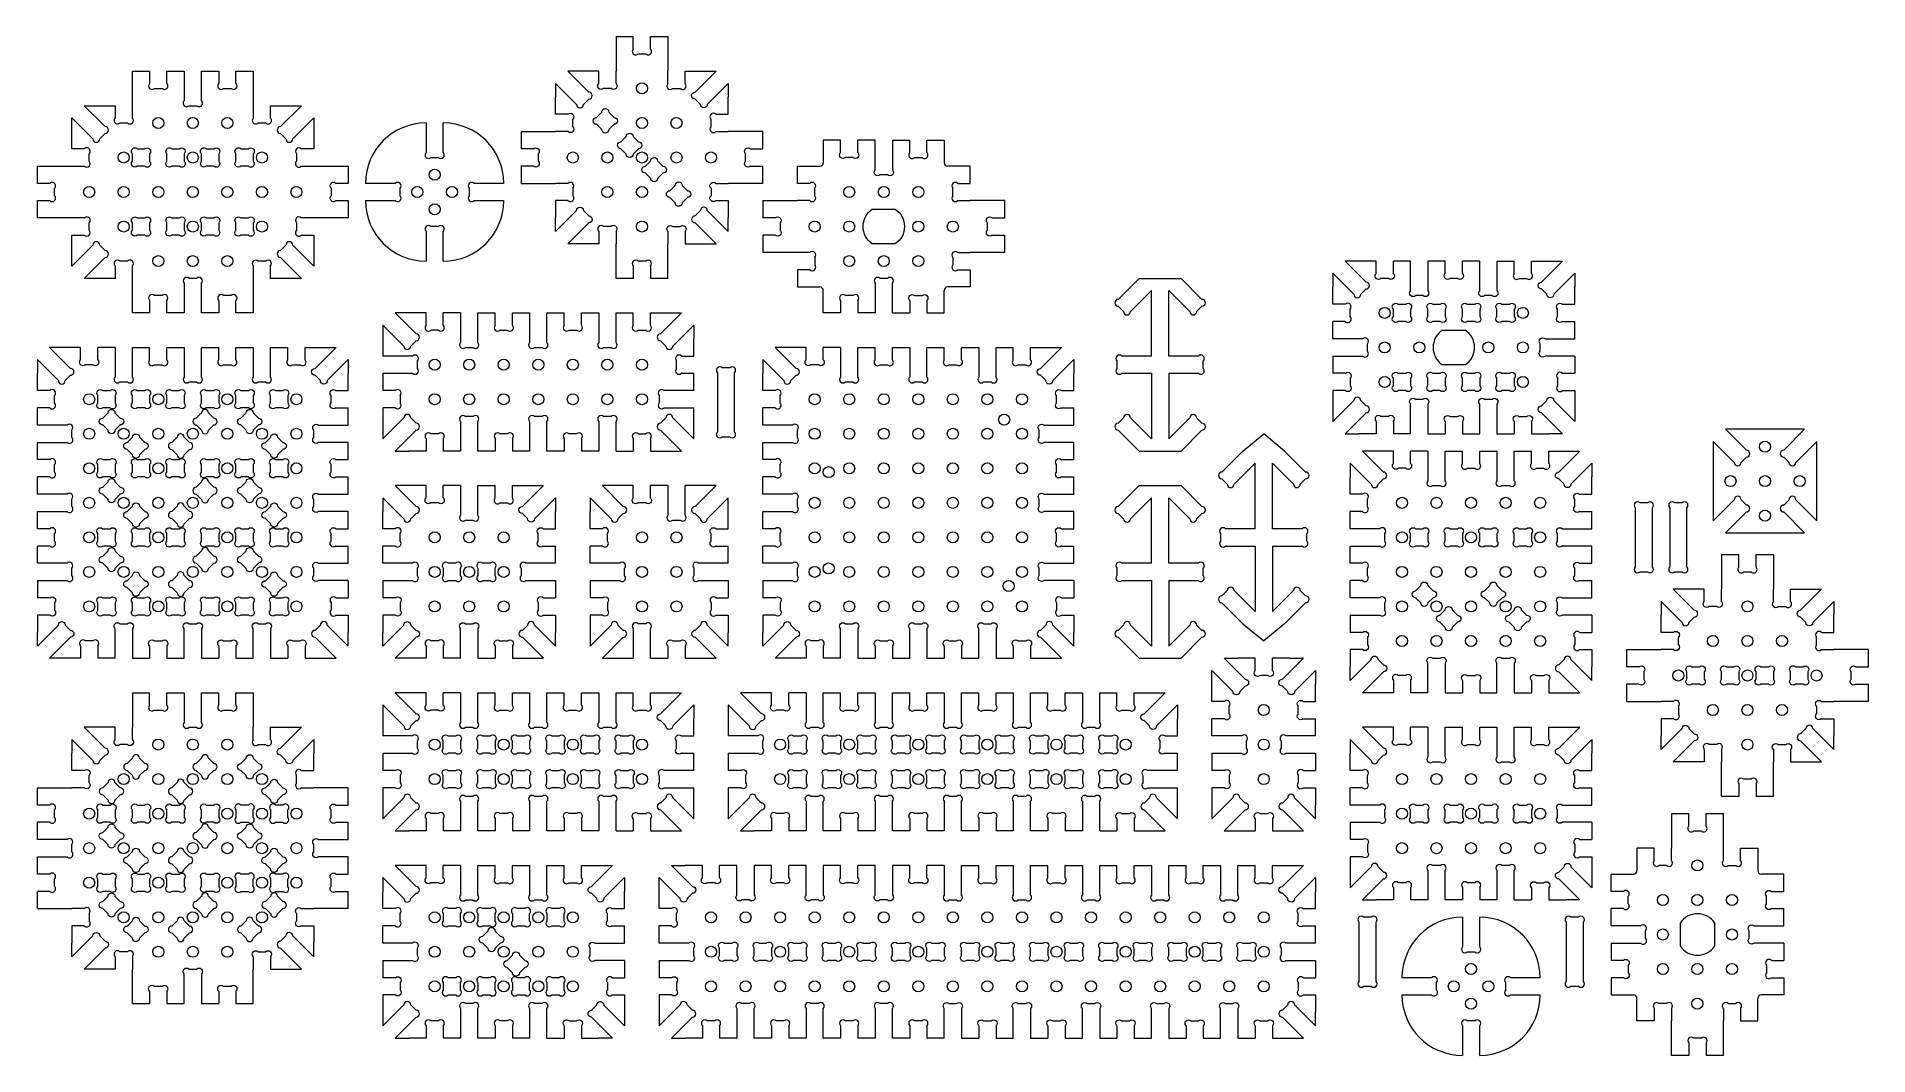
# Model space of a CAD drawing. Header units: millimetres. Extents: x 5 to 535, y -110 to 185.
import ezdxf

# ---------------------------------------------------------------- set-up
doc = ezdxf.new("R2010")
doc.units = ezdxf.units.MM
doc.layers.add('frezer', color=1, linetype='Continuous', lineweight=0, true_color=0xff0000)

# ---------------------------------------------------------------- blocks, each defined once
blk = doc.blocks.new('Connector_canyonl')
at = {"layer": 'frezer'}
for p, q in [((-6, 1.09), (-6, -1.09)), ((4, 2.5), (-4.59, 2.5)), ((-4.59, -2.5), (4, -2.5))]:
    blk.add_line(p, q, dxfattribs=at)
for centre, start, end in [((-5.29, 1.79), 45, 225), ((-5.29, -1.79), 135, 315)]:
    blk.add_arc(centre, 1, start, end, dxfattribs=at)
blk = doc.blocks.new('frez5mm')
at = {"layer": 'frezer'}
for p, q in [((-2.5, 0), (-7.5, 0)), ((-2.5, 3.59), (-2.5, 0)), ((1.09, 5), (-1.09, 5)), ((2.5, 3.6), (2.5, 0)), ((2.5, 3.59), (2.5, 3.6)), ((7.5, 0), (2.5, 0))]:
    blk.add_line(p, q, dxfattribs=at)
for centre, start, end in [((-1.79, 4.29), 45, 225), ((1.79, 4.29), 315, 135)]:
    blk.add_arc(centre, 1, start, end, dxfattribs=at)
blk = doc.blocks.new('90angle')
at = {"layer": 'frezer', "flags": 128}
for points in [[(-2.5, -1.09, -1), (-3.91, -2.5), (-6.09, -2.5, -1), (-7.5, -1.09), (-7.5, 1.09, -1), (-6.09, 2.5), (-3.91, 2.5, -1), (-2.5, 1.09), (-2.5, -1.09)], [(7.5, -1.09, -1), (6.09, -2.5), (3.91, -2.5, -1), (2.5, -1.09), (2.5, 1.09, -1), (3.91, 2.5), (6.09, 2.5, -1), (7.5, 1.09), (7.5, -1.09)]]:
    blk.add_lwpolyline(points, format="xyb", dxfattribs=at)
blk = doc.blocks.new('frez_angle')
at = {"layer": 'frezer'}
for p, q in [((-4.6, 2.9), (-4.6, -1.06)), ((-1.06, -4.6), (2.9, -4.6))]:
    blk.add_line(p, q, dxfattribs=at)
at = {"layer": 'frezer', "yscale": -1, "rotation": 90.00000000000001}
blk.add_blockref('frez5mm', (-4.6, 10.4), dxfattribs=at)
at = {"layer": 'frezer', "rotation": 225}
blk.add_blockref('Connector_canyonl', (0, 0), dxfattribs=at)
at = {"layer": 'frezer'}
blk.add_blockref('frez5mm', (10.4, -4.6), dxfattribs=at)
blk = doc.blocks.new('thinAngle45')
at = {"layer": 'frezer'}
for p, q in [((4.6, 2.9), (4.6, 7.9)), ((4.6, -1.06), (4.6, 2.9)), ((-2.9, -4.6), (1.06, -4.6))]:
    blk.add_line(p, q, dxfattribs=at)
for p, rotation in [((0.6, 10.4), 360), ((0, 0), 315.0000000000001)]:
    blk.add_blockref('Connector_canyonl', p, dxfattribs=dict(at, rotation=rotation))
at = {"layer": 'frezer', "yscale": -1, "rotation": 180}
blk.add_blockref('frez5mm', (-10.4, -4.6), dxfattribs=at)
blk = doc.blocks.new('90_right_smth')
at = {"layer": 'frezer'}
for p, q in [((-7.9, 4.6), (-2.9, 4.6)), ((-7.9, 1.01), (-7.9, 4.6)), ((-2.9, 4.6), (1.06, 4.6)), ((4.6, 1.06), (4.6, -2.9)), ((-11.49, -0.4), (-9.32, -0.4)), ((4.6, -7.9), (4.6, -2.9)), ((-0.4, -11.49), (-0.4, -9.32)), ((1.01, -7.9), (4.6, -7.9)), ((1, -12.9), (4.6, -12.9)), ((1.01, -12.9), (1, -12.9))]:
    blk.add_line(p, q, dxfattribs=at)
for centre, start, end in [((-12.2, 0.3), 135, 315), ((-8.61, 0.3), 225, 45), ((0.3, -8.61), 45, 225), ((0.3, -12.2), 135, 315)]:
    blk.add_arc(centre, 1, start, end, dxfattribs=at)
at = {"layer": 'frezer', "yscale": -1, "rotation": 45}
blk.add_blockref('Connector_canyonl', (0, 0), dxfattribs=at)
blk = doc.blocks.new('inAngle45')
at = {"layer": 'frezer'}
for p, q in [((-12.9, 14.6), (-12.9, 4.6)), ((-12.9, 1), (-12.9, 4.6)), ((14.6, -12.9), (4.6, -12.9))]:
    blk.add_line(p, q, dxfattribs=at)
blk.add_blockref('90_right_smth', (0, 0), dxfattribs=at)
blk = doc.blocks.new('12mmMotor')
at = {"layer": 'frezer'}
for p, q in [((-5, 3.32), (-5, -3.32)), ((5, -3.32), (5, 3.32))]:
    blk.add_line(p, q, dxfattribs=at)
for start, end in [(33.5573, 146.4427), (213.5573, 326.4427)]:
    blk.add_arc((0, 0), 6, start, end, dxfattribs=at)

msp = doc.modelspace()

# ---------------------------------------------------------------- linework, layer by layer
at = {"layer": 'frezer'}
for p, q in [((232.5, 155), (232.5, 148.5)), ((267.5, 155), (267.5, 148.5)), ((225, 142.5), (225, 147.5)), ((225, 147.5), (231.5, 147.5)), ((275, 147.5), (268.5, 147.5)), ((275, 142.5), (275, 147.5)), ((228.59, 142.5), (225, 142.5)), ((230, 138.91), (230, 141.09)), ((270, 138.91), (270, 141.09)), ((271.41, 142.5), (275, 142.5)), ((215, 137.5), (225, 137.5)), ((228.6, 137.5), (225, 137.5)), ((271.4, 137.5), (275, 137.5)), ((285, 137.5), (275, 137.5)), ((285, 137.5), (285, 137.5)), ((225, 122.5), (215, 122.5)), ((228.6, 122.5), (225, 122.5)), ((228.59, 122.5), (228.6, 122.5)), ((271.41, 122.5), (271.4, 122.5)), ((271.4, 122.5), (275, 122.5)), ((285, 122.5), (275, 122.5)), ((225, 117.5), (225, 112.5)), ((228.59, 117.5), (225, 117.5)), ((230, 121.09), (230, 118.91)), ((270, 121.09), (270, 118.91)), ((271.41, 117.5), (275, 117.5)), ((275, 117.5), (275, 112.5)), ((225, 112.5), (231.5, 112.5)), ((232.5, 105), (232.5, 111.5)), ((267.5, 105), (267.5, 111.5)), ((275, 112.5), (268.5, 112.5)), ((323.96, 115), (336.04, 115)), ((327.5, 92.5), (327.5, 111.46)), ((332.5, 92.5), (332.5, 111.46)), ((105, 101.46), (105, 97.5)), ((105, 101.46), (111.07, 95.39)), ((112.5, 105), (108.54, 105)), ((114.61, 98.93), (108.54, 105)), ((117.5, 105), (112.5, 105)), ((117.5, 101.41), (117.5, 105)), ((127.5, 105), (122.5, 105)), ((122.5, 101.4), (122.5, 105)), ((122.5, 101.41), (122.5, 101.4)), ((127.5, 105), (127.5, 96.41)), ((132.5, 96.41), (132.5, 105)), ((132.5, 105), (137.5, 105)), ((137.5, 101.4), (137.5, 105)), ((137.5, 101.41), (137.5, 101.4)), ((142.5, 105), (147.5, 105)), ((142.5, 101.41), (142.5, 105)), ((147.5, 105), (147.5, 96.41)), ((152.5, 96.41), (152.5, 105)), ((152.5, 105), (157.5, 105)), ((157.5, 101.4), (157.5, 105)), ((157.5, 101.41), (157.5, 101.4)), ((162.5, 105), (167.5, 105)), ((162.5, 101.41), (162.5, 105)), ((167.5, 105), (167.5, 96.41)), ((172.5, 96.41), (172.5, 105)), ((172.5, 105), (177.5, 105)), ((177.5, 101.4), (177.5, 105)), ((177.5, 101.41), (177.5, 101.4)), ((182.5, 105), (187.5, 105)), ((182.5, 101.41), (182.5, 105)), ((185.39, 98.93), (191.46, 105)), ((187.5, 105), (191.46, 105)), ((195, 101.46), (188.93, 95.39)), ((195, 101.46), (195, 97.5)), ((105, 97.5), (105, 92.5)), ((113.07, 95.39), (114.61, 96.93)), ((121.09, 100), (118.91, 100)), ((138.91, 100), (141.09, 100)), ((158.91, 100), (161.09, 100)), ((178.91, 100), (181.09, 100)), ((186.93, 95.39), (185.39, 96.93)), ((195, 92.5), (195, 97.5)), ((411.68, 100), (418.32, 100)), ((113.59, 92.5), (105, 92.5)), ((115, 88.91), (115, 91.09)), ((128.91, 95), (131.09, 95)), ((148.91, 95), (151.09, 95)), ((168.91, 95), (171.09, 95)), ((190, 88.91), (190, 91.09)), ((191.41, 92.5), (195, 92.5)), ((105, 87.5), (105, 82.5)), ((105, 87.5), (113.59, 87.5)), ((191.4, 87.5), (195, 87.5)), ((191.41, 87.5), (191.4, 87.5)), ((195, 82.5), (195, 87.5)), ((327.5, 87.5), (327.5, 68.54)), ((332.5, 87.5), (332.5, 68.54)), ((418.32, 90), (411.68, 90)), ((108.6, 82.5), (105, 82.5)), ((108.59, 82.5), (108.6, 82.5)), ((110, 81.09), (110, 78.91)), ((185, 81.09), (185, 78.91)), ((195, 82.5), (186.41, 82.5)), ((105, 77.5), (105, 72.5)), ((108.59, 77.5), (105, 77.5)), ((111.07, 74.61), (105, 68.54)), ((114.61, 73.07), (113.07, 74.61)), ((131.09, 75), (128.91, 75)), ((151.09, 75), (148.91, 75)), ((171.09, 75), (168.91, 75)), ((186.93, 74.61), (185.39, 73.07)), ((186.41, 77.5), (195, 77.5)), ((195, 68.54), (188.93, 74.61)), ((195, 72.5), (195, 77.5)), ((105, 72.5), (105, 68.54)), ((108.54, 65), (114.61, 71.07)), ((121.09, 70), (118.91, 70)), ((127.5, 73.59), (127.5, 65)), ((132.5, 65), (132.5, 73.59)), ((141.09, 70), (138.91, 70)), ((147.5, 73.59), (147.5, 65)), ((152.5, 65), (152.5, 73.59)), ((161.09, 70), (158.91, 70)), ((167.5, 73.59), (167.5, 65)), ((172.5, 65), (172.5, 73.59)), ((178.91, 70), (181.09, 70)), ((185.39, 71.07), (191.46, 65)), ((195, 68.54), (195, 72.5)), ((353.96, 65), (360, 70)), ((366.04, 65), (360, 70)), ((516.56, 71.29), (493.64, 71.29)), ((5, 67.5), (5, 67.5)), ((108.54, 65), (112.5, 65)), ((117.5, 65), (112.5, 65)), ((117.5, 68.59), (117.5, 65)), ((122.5, 68.6), (122.5, 65)), ((122.5, 68.59), (122.5, 68.6)), ((127.5, 65), (122.5, 65)), ((137.5, 65), (132.5, 65)), ((137.5, 68.59), (137.5, 65)), ((142.5, 68.6), (142.5, 65)), ((142.5, 68.59), (142.5, 68.6)), ((147.5, 65), (142.5, 65)), ((157.5, 65), (152.5, 65)), ((157.5, 68.59), (157.5, 65)), ((162.5, 68.6), (162.5, 65)), ((162.5, 68.59), (162.5, 68.6)), ((167.5, 65), (162.5, 65)), ((172.5, 65), (177.5, 65)), ((177.5, 68.6), (177.5, 65)), ((177.5, 68.59), (177.5, 68.6)), ((182.5, 68.59), (182.5, 65)), ((182.5, 65), (187.5, 65)), ((187.5, 65), (191.46, 65)), ((215, 67.5), (215, 67.5)), ((323.96, 65), (336.04, 65)), ((490.1, 67.75), (490.1, 44.82)), ((520.1, 44.82), (520.1, 67.75)), ((357.5, 42.5), (357.5, 61.46)), ((362.5, 42.5), (362.5, 61.46)), ((323.96, 55), (336.04, 55)), ((327.5, 32.5), (327.5, 51.46)), ((332.5, 32.5), (332.5, 51.46)), ((357.5, 37.5), (357.5, 18.54)), ((362.5, 37.5), (362.5, 18.54)), ((385, 37.5), (385, 37.5)), ((493.64, 41.29), (516.56, 41.29)), ((327.5, 27.5), (327.5, 8.54)), ((332.5, 27.5), (332.5, 8.54)), ((353.96, 15), (360, 10)), ((366.04, 15), (360, 10)), ((465, 7.5), (465, 7.5)), ((323.96, 5), (336.04, 5)), ((367.5, 5), (371.46, 5)), ((375, 1.46), (375, -2.5)), ((535, -7.5), (535, -7.5)), ((67.5, -18.59), (67.5, -18.6)), ((345, -37.5), (345, -41.46)), ((478.02, -40), (478.02, -50)), ((493.02, -50), (493.02, -40)), ((348.54, -45), (352.5, -45)), ((385, -42.5), (385, -42.5)), ((473.02, -50), (468.02, -50)), ((468.02, -50), (468.02, -56.5)), ((473.02, -53.59), (473.02, -50)), ((478.02, -53.6), (478.02, -50)), ((493.02, -53.6), (493.02, -50)), ((498.02, -50), (503.02, -50)), ((498.02, -53.59), (498.02, -50)), ((503.02, -50), (503.02, -56.5)), ((460.52, -57.5), (467.02, -57.5)), ((476.6, -55), (474.43, -55)), ((493.02, -53.59), (493.02, -53.6)), ((494.43, -55), (496.6, -55)), ((510.52, -57.5), (504.02, -57.5)), ((412.5, -85), (412.5, -85)), ((460.52, -92.5), (467.02, -92.5)), ((468.02, -100), (468.02, -93.5)), ((476.6, -95), (474.43, -95)), ((494.43, -95), (496.6, -95)), ((503.02, -100), (503.02, -93.5)), ((510.52, -92.5), (504.02, -92.5)), ((473.02, -100), (468.02, -100)), ((473.02, -96.41), (473.02, -100)), ((478.02, -96.4), (478.02, -100)), ((478.02, -110), (478.02, -100)), ((493.02, -96.41), (493.02, -96.4)), ((493.02, -96.4), (493.02, -100)), ((493.02, -110), (493.02, -100)), ((498.02, -96.41), (498.02, -100)), ((498.02, -100), (503.02, -100)), ((478.02, -110), (478.02, -110))]:
    msp.add_line(p, q, dxfattribs=at)
at = {"layer": 'frezer', "flags": 128}
msp.add_lwpolyline([(52.5, 175), (57.5, 175), (57.5, 171.4), (57.5, 171.41, 1), (58.91, 170), (61.09, 170, 1), (62.5, 171.41), (62.5, 175), (67.5, 175), (67.5, 165), (67.5, 161.41, 1), (68.91, 160), (71.09, 160, 1), (72.5, 161.41), (72.5, 165), (77.5, 165), (81.46, 165), (75.39, 158.93, 1), (75.39, 156.93), (76.93, 155.39, 1), (78.93, 155.39), (85, 161.46), (85, 157.5), (85, 152.5), (81.41, 152.5, 1), (80, 151.09), (80, 148.91, 1), (81.41, 147.5), (81.4, 147.5), (85, 147.5), (95, 147.5), (95, 142.5), (91.41, 142.5, 1), (90, 141.09), (90, 138.91, 1), (91.41, 137.5), (91.4, 137.5), (95, 137.5), (95, 132.5), (85, 132.5), (81.4, 132.5), (81.41, 132.5, 1), (80, 131.09), (80, 128.91, 1), (81.41, 127.5), (85, 127.5), (85, 122.5), (85, 118.54), (78.93, 124.61, 1), (76.93, 124.61), (75.39, 123.07, 1), (75.39, 121.07), (81.46, 115), (77.5, 115), (72.5, 115), (72.5, 118.59, 1), (71.09, 120), (68.91, 120, 1), (67.5, 118.59), (67.5, 115), (67.5, 105), (62.5, 105), (62.5, 108.6), (62.5, 108.59, 1), (61.09, 110), (58.91, 110, 1), (57.5, 108.59), (57.5, 105), (52.5, 105), (52.5, 113.59, 1), (51.09, 115), (48.91, 115, 1), (47.5, 113.59), (47.5, 105), (42.5, 105), (42.5, 108.6), (42.5, 108.59, 1), (41.09, 110), (38.91, 110, 1), (37.5, 108.59), (37.5, 105), (32.5, 105), (32.5, 115), (32.5, 118.59, 1), (31.09, 120), (28.91, 120, 1), (27.5, 118.59), (27.5, 115), (22.5, 115), (18.54, 115), (24.61, 121.07, 1), (24.61, 123.07), (23.07, 124.61, 1), (21.07, 124.61), (15, 118.54), (15, 122.5), (15, 127.5), (18.59, 127.5, 1), (20, 128.91), (20, 131.09, 1), (18.59, 132.5), (18.6, 132.5), (15, 132.5), (5, 132.5), (5, 137.5), (8.59, 137.5, 1), (10, 138.91), (10, 141.09, 1), (8.59, 142.5), (8.6, 142.5), (5, 142.5), (5, 147.5), (15, 147.5), (18.6, 147.5), (18.59, 147.5, 1), (20, 148.91), (20, 151.09, 1), (18.59, 152.5), (15, 152.5), (15, 157.5), (15, 161.46), (21.07, 155.39, 1), (23.07, 155.39), (24.61, 156.93, 1), (24.61, 158.93), (18.54, 165), (22.5, 165), (27.5, 165), (27.5, 161.41, 1), (28.91, 160), (31.09, 160, 1), (32.5, 161.41), (32.5, 165), (32.5, 175), (37.5, 175), (37.5, 171.4), (37.5, 171.41, 1), (38.91, 170), (41.09, 170, 1), (42.5, 171.41), (42.5, 175), (47.5, 175), (47.5, 166.41, 1), (48.91, 165), (51.09, 165, 1), (52.5, 166.41), (52.5, 175)], format="xyb", dxfattribs=at)
at = {"layer": 'frezer'}
for centre in [(180, 170), (40, 160), (50, 160), (60, 160), (180, 160), (190, 160), (30, 150), (50, 150), (70, 150), (160, 150), (170, 150), (180, 150), (190, 150), (200, 150), (120, 145), (20, 140), (30, 140), (40, 140), (50, 140), (60, 140), (70, 140), (80, 140), (115, 140), (125, 140), (170, 140), (180, 140), (240, 140), (250, 140), (260, 140), (120, 135), (30, 130), (50, 130), (70, 130), (180, 130), (230, 130), (240, 130), (260, 130), (270, 130), (40, 120), (50, 120), (60, 120), (240, 120), (250, 120), (260, 120), (395, 105), (435, 105), (395, 95), (405, 95), (425, 95), (435, 95), (120, 90), (130, 90), (140, 90), (150, 90), (160, 90), (170, 90), (180, 90), (395, 85), (435, 85), (20, 80), (40, 80), (60, 80), (80, 80), (120, 80), (130, 80), (140, 80), (150, 80), (160, 80), (170, 80), (180, 80), (230, 80), (240, 80), (250, 80), (260, 80), (270, 80), (280, 80), (290, 80), (284.85, 74.1), (20, 70), (30, 70), (40, 70), (50, 70), (60, 70), (70, 70), (80, 70), (230, 70), (240, 70), (250, 70), (260, 70), (270, 70), (280, 70), (290, 70), (505.1, 66.29), (20, 60), (40, 60), (60, 60), (80, 60), (230, 60), (234.05, 58.9), (240, 60), (250, 60), (260, 60), (270, 60), (280, 60), (290, 60), (495.1, 56.29), (505.1, 56.29), (515.1, 56.29), (20, 50), (30, 50), (40, 50), (50, 50), (60, 50), (70, 50), (80, 50), (230, 50), (240, 50), (250, 50), (260, 50), (270, 50), (280, 50), (290, 50), (400, 50), (410, 50), (420, 50), (430, 50), (440, 50), (505.1, 46.29), (20, 40), (40, 40), (60, 40), (80, 40), (120, 40), (130, 40), (140, 40), (180, 40), (190, 40), (230, 40), (240, 40), (250, 40), (260, 40), (270, 40), (280, 40), (290, 40), (400, 40), (420, 40), (440, 40), (234.05, 31), (20, 30), (30, 30), (40, 30), (50, 30), (60, 30), (70, 30), (80, 30), (120, 30), (130, 30), (140, 30), (180, 30), (190, 30), (230, 30), (240, 30), (250, 30), (260, 30), (270, 30), (280, 30), (286.15, 25.9), (290, 30), (400, 30), (410, 30), (420, 30), (430, 30), (440, 30), (20, 20), (40, 20), (60, 20), (80, 20), (120, 20), (130, 20), (140, 20), (180, 20), (190, 20), (230, 20), (240, 20), (250, 20), (260, 20), (270, 20), (280, 20), (290, 20), (400, 20), (410, 20), (420, 20), (430, 20), (440, 20), (500, 20), (400, 10), (410, 10), (420, 10), (430, 10), (440, 10), (490, 10), (500, 10), (510, 10), (480, 0), (500, 0), (520, 0), (360, -10), (490, -10), (500, -10), (510, -10), (40, -20), (50, -20), (60, -20), (120, -20), (140, -20), (160, -20), (180, -20), (220, -20), (240, -20), (260, -20), (280, -20), (300, -20), (320, -20), (360, -20), (500, -20), (30, -30), (40, -30), (50, -30), (60, -30), (70, -30), (120, -30), (140, -30), (160, -30), (180, -30), (220, -30), (240, -30), (260, -30), (280, -30), (300, -30), (320, -30), (360, -30), (400, -30), (410, -30), (420, -30), (430, -30), (440, -30), (20, -40), (40, -40), (60, -40), (70, -40), (80, -40), (400, -40), (420, -40), (440, -40), (20, -50), (30, -50), (40, -50), (50, -50), (60, -50), (70, -50), (80, -50), (400, -50), (410, -50), (420, -50), (430, -50), (440, -50), (485.52, -55), (20, -60), (40, -60), (60, -60), (70, -60), (80, -60), (475.52, -65), (485.52, -65), (495.52, -65), (30, -70), (40, -70), (50, -70), (60, -70), (70, -70), (120, -70), (130, -70), (140, -70), (150, -70), (160, -70), (200, -70), (210, -70), (220, -70), (230, -70), (240, -70), (250, -70), (260, -70), (270, -70), (280, -70), (290, -70), (300, -70), (310, -70), (320, -70), (330, -70), (340, -70), (350, -70), (360, -70), (475.52, -75), (495.52, -75), (40, -80), (50, -80), (60, -80), (120, -80), (130, -80), (140, -80), (150, -80), (160, -80), (200, -80), (220, -80), (240, -80), (260, -80), (280, -80), (300, -80), (320, -80), (340, -80), (360, -80), (420, -85), (475.52, -85), (485.52, -85), (495.52, -85), (120, -90), (130, -90), (140, -90), (150, -90), (160, -90), (200, -90), (210, -90), (220, -90), (230, -90), (240, -90), (250, -90), (260, -90), (270, -90), (280, -90), (290, -90), (300, -90), (310, -90), (320, -90), (330, -90), (340, -90), (350, -90), (360, -90), (415, -90), (425, -90), (420, -95), (485.52, -95)]:
    msp.add_circle(centre, 1.6, dxfattribs=at)
for centre, radius, start, end in [((117.5, 142.5), 17.5, 90, 180), ((122.5, 142.5), 17.5, 0, 90), ((231.5, 148.5), 1, 270, 0), ((268.5, 148.5), 1, 180, 270), ((229.29, 141.79), 1, 315, 135), ((229.29, 138.21), 1, 225, 45), ((270.71, 141.79), 1, 45, 225), ((270.71, 138.21), 1, 135, 315), ((117.5, 137.5), 17.5, 180, 270), ((122.5, 137.5), 17.5, 270, 0), ((229.29, 121.79), 1, 315, 135), ((270.71, 121.79), 1, 45, 225), ((229.29, 118.21), 1, 225, 45), ((270.71, 118.21), 1, 135, 315), ((231.5, 111.5), 1, 0, 90), ((268.5, 111.5), 1, 90, 180), ((118.21, 100.71), 1, 135, 315), ((121.79, 100.71), 1, 225, 45), ((138.21, 100.71), 1, 135, 315), ((141.79, 100.71), 1, 225, 45), ((158.21, 100.71), 1, 135, 315), ((161.79, 100.71), 1, 225, 45), ((178.21, 100.71), 1, 135, 315), ((181.79, 100.71), 1, 225, 45), ((114.61, 97.93), 1, 270, 90), ((128.21, 95.71), 1, 135, 315), ((131.79, 95.71), 1, 225, 45), ((148.21, 95.71), 1, 135, 315), ((151.79, 95.71), 1, 225, 45), ((168.21, 95.71), 1, 135, 315), ((171.79, 95.71), 1, 225, 45), ((185.39, 97.93), 1, 90, 270), ((415, 95), 6, 123.5573, 236.4427), ((415, 95), 6, 303.5573, 56.4427), ((112.07, 95.39), 1, 180, 0), ((114.29, 91.79), 1, 315, 135), ((187.93, 95.39), 1, 180, 0), ((190.71, 91.79), 1, 45, 225), ((114.29, 88.21), 1, 225, 45), ((190.71, 88.21), 1, 135, 315), ((109.29, 81.79), 1, 315, 135), ((185.71, 81.79), 1, 45, 225), ((109.29, 78.21), 1, 225, 45), ((112.07, 74.61), 1, 0, 180), ((128.21, 74.29), 1, 45, 225), ((131.79, 74.29), 1, 315, 135), ((148.21, 74.29), 1, 45, 225), ((151.79, 74.29), 1, 315, 135), ((168.21, 74.29), 1, 45, 225), ((171.79, 74.29), 1, 315, 135), ((185.71, 78.21), 1, 135, 315), ((187.93, 74.61), 1, 0, 180), ((114.61, 72.07), 1, 270, 90), ((118.21, 69.29), 1, 45, 225), ((121.79, 69.29), 1, 315, 135), ((138.21, 69.29), 1, 45, 225), ((141.79, 69.29), 1, 315, 135), ((158.21, 69.29), 1, 45, 225), ((161.79, 69.29), 1, 315, 135), ((178.21, 69.29), 1, 45, 225), ((181.79, 69.29), 1, 315, 135), ((185.39, 72.07), 1, 90, 270), ((467.02, -56.5), 1, 270, 0), ((473.72, -54.29), 1, 135, 315), ((477.31, -54.29), 1, 225, 45), ((493.72, -54.29), 1, 135, 315), ((497.31, -54.29), 1, 225, 45), ((504.02, -56.5), 1, 180, 270), ((417.5, -87.5), 17.5, 90, 180), ((422.5, -87.5), 17.5, 0, 90), ((417.5, -92.5), 17.5, 180, 270), ((422.5, -92.5), 17.5, 270, 0), ((467.02, -93.5), 1, 0, 90), ((473.72, -95.71), 1, 45, 225), ((477.31, -95.71), 1, 315, 135), ((493.72, -95.71), 1, 45, 225), ((497.31, -95.71), 1, 315, 135), ((504.02, -93.5), 1, 90, 180)]:
    msp.add_arc(centre, radius, start, end, dxfattribs=at)

# ---------------------------------------------------------------- block references
at = {"layer": 'frezer', "yscale": -1}
for name, p, rotation in [('inAngle45', (159.6, 170.4), 180), ('frez5mm', (145, 150), 90.00000000000001), ('frez5mm', (215, 150), 270), ('frez5mm', (240, 155), 360), ('Connector_canyonl', (250, 151), 90), ('frez5mm', (215, 130), 90), ('12mmMotor', (250, 130), 270), ('frez5mm', (285, 130), 270), ('Connector_canyonl', (405, 116), 90), ('Connector_canyonl', (425, 116), 90), ('frez_angle', (445.4, 115.4), 270), ('frez5mm', (260, 105), 179.9999999999999), ('frez_angle', (90.4, 90.4), 270), ('frez_angle', (300.4, 90.4), 270), ('frez_angle', (445.4, 74.6), 180), ('Connector_canyonl', (405, 74), 270), ('Connector_canyonl', (425, 74), 270), ('90angle', (50, 70), 45.00000000000001), ('frez5mm', (415, 70), 180), ('Connector_canyonl', (91, 70), 360), ('Connector_canyonl', (301, 70), 360), ('frez5mm', (95, 60), 270), ('frez5mm', (305, 60), 270), ('frez_angle', (450.4, 60.4), 270), ('90angle', (50, 50), 45.00000000000001), ('frez_angle', (150.4, 50.4), 270), ('Connector_canyonl', (91, 50), 360), ('Connector_canyonl', (301, 50), 360), ('frez5mm', (95, 40), 270), ('frez5mm', (305, 40), 270), ('Connector_canyonl', (451, 40), 360), ('90angle', (50, 30), 45.00000000000001), ('frez5mm', (455, 30), 270), ('Connector_canyonl', (91, 30), 360), ('90angle', (130, 30), 180), ('Connector_canyonl', (301, 30), 360), ('inAngle45', (479.6, 20.4), 180), ('frez_angle', (9.6, 9.6), 90.00000000000001), ('frez_angle', (109.6, 9.6), 90.00000000000001), ('frez_angle', (219.6, 9.6), 90.00000000000001), ('Connector_canyonl', (451, 20), 360), ('frez_angle', (389.6, -0.4), 90.00000000000001), ('Connector_canyonl', (30, 9), 270), ('Connector_canyonl', (50, 9), 270), ('Connector_canyonl', (70, 9), 270), ('Connector_canyonl', (130, 9), 270), ('Connector_canyonl', (240, 9), 270), ('Connector_canyonl', (260, 9), 270), ('Connector_canyonl', (280, 9), 270), ('frez5mm', (40, 5), 180), ('frez5mm', (60, 5), 180), ('frez5mm', (250, 5), 180), ('frez5mm', (270, 5), 180), ('Connector_canyonl', (410, -1), 270), ('Connector_canyonl', (430, -1), 270), ('frez5mm', (465, 0), 90.00000000000001), ('frez5mm', (535, 0), 270), ('Connector_canyonl', (370.4, 0.4), 45), ('frez5mm', (420, -5), 180), ('inAngle45', (19.6, -19.6), 180), ('frez_angle', (190.4, -9.6), 270), ('frez_angle', (330.4, -9.6), 270), ('frez5mm', (375, -10), 270), ('frez_angle', (450.4, -19.6), 270), ('90angle', (30, -30), 45.00000000000001), ('90angle', (50, -30), 45.00000000000001), ('frez5mm', (345, -30), 90.00000000000001), ('frez5mm', (95, -40), 270), ('90angle', (70, -40), 180), ('90angle', (50, -50), 225), ('Connector_canyonl', (91, -50), 360), ('frez_angle', (450.4, -60.4), 180), ('frez5mm', (95, -60), 270), ('90angle', (70, -60), 180), ('frez_angle', (170.4, -59.6), 270), ('Connector_canyonl', (210, -59), 90.00000000000001), ('Connector_canyonl', (230, -59), 90.00000000000001), ('Connector_canyonl', (250, -59), 90.00000000000001), ('frez_angle', (370.4, -59.6), 270), ('frez5mm', (510.52, -65), 270), ('90angle', (50, -70), 45.00000000000001), ('90angle', (70, -70), 45.00000000000001), ('90angle', (130, -70), 180), ('90angle', (150, -70), 180), ('frez5mm', (460.52, -85), 90.00000000000001), ('Connector_canyonl', (50, -91), 270), ('frez_angle', (170.4, -100.4), 180), ('frez5mm', (40, -95), 180), ('frez5mm', (60, -95), 180), ('90angle', (130, -90), 180), ('90angle', (150, -90), 180), ('Connector_canyonl', (270, -101), 270), ('Connector_canyonl', (290, -101), 270), ('Connector_canyonl', (310, -101), 270), ('Connector_canyonl', (330, -101), 270), ('Connector_canyonl', (350, -101), 270), ('frez5mm', (280, -105), 180), ('frez5mm', (300, -105), 180), ('frez5mm', (320, -105), 180), ('frez5mm', (340, -105), 180)]:
    msp.add_blockref(name, p, dxfattribs=dict(at, rotation=rotation))
at = {"layer": 'frezer'}
for name, p, rotation in [('frez5mm', (180, 185), 180), ('90angle', (172.93, 157.07), 315), ('Connector_canyonl', (120, 156), 90), ('frez5mm', (260, 155), 180), ('90angle', (187.07, 142.93), 315), ('Connector_canyonl', (104, 140), 180), ('Connector_canyonl', (136, 140), 360), ('inAngle45', (159.6, 129.6), 180), ('Connector_canyonl', (120, 124), 270), ('frez_angle', (384.6, 115.4), 270), ('Connector_canyonl', (250, 109), 270), ('Connector_canyonl', (322.9, 110.4), 45), ('Connector_canyonl', (337.1, 110.4), 134.9999999999999), ('frez5mm', (240, 105), 360), ('Connector_canyonl', (384, 95), 180), ('frez_angle', (9.6, 90.4), 270), ('Connector_canyonl', (30, 91), 90), ('frez5mm', (40, 95), 180), ('Connector_canyonl', (50, 91), 90), ('frez5mm', (60, 95), 180), ('Connector_canyonl', (70, 91), 90), ('frez_angle', (219.6, 90.4), 270), ('Connector_canyonl', (240, 91), 90), ('frez5mm', (250, 95), 180), ('Connector_canyonl', (260, 91), 90), ('frez5mm', (270, 95), 180), ('Connector_canyonl', (280, 91), 90), ('Connector_canyonl', (336.5, 90), 180), ('Connector_canyonl', (204.33, 83.09), 270), ('90angle', (30, 70), 315), ('90angle', (70, 70), 315), ('Connector_canyonl', (204.33, 75.09), 90), ('Connector_canyonl', (322.9, 69.6), 315), ('Connector_canyonl', (337.1, 69.6), 225), ('Connector_canyonl', (9, 70), 180), ('Connector_canyonl', (219, 70), 180), ('Connector_canyonl', (494.7, 66.69), 135), ('Connector_canyonl', (515.5, 66.69), 45), ('frez5mm', (5, 60), 270), ('frez5mm', (215, 60), 270), ('Connector_canyonl', (352.9, 60.4), 45), ('Connector_canyonl', (367.1, 60.4), 134.9999999999999), ('frez_angle', (389.6, 60.4), 270), ('Connector_canyonl', (410, 61), 90), ('frez5mm', (420, 65), 180), ('Connector_canyonl', (430, 61), 90), ('90angle', (30, 50), 315), ('90angle', (70, 50), 315), ('frez_angle', (109.6, 50.4), 270), ('Connector_canyonl', (130, 51), 90), ('frez_angle', (169.6, 50.4), 270), ('thinAngle45', (200.4, 50.4), 90), ('Connector_canyonl', (322.9, 50.4), 45), ('Connector_canyonl', (337.1, 50.4), 134.9999999999999), ('Connector_canyonl', (9, 50), 180), ('Connector_canyonl', (219, 50), 180), ('Connector_canyonl', (470, 44), 270), ('Connector_canyonl', (480, 44), 270), ('Connector_canyonl', (494.7, 45.88), 225), ('Connector_canyonl', (515.5, 45.88), 315), ('frez5mm', (5, 40), 270), ('frez5mm', (215, 40), 270), ('Connector_canyonl', (366.5, 40), 180), ('Connector_canyonl', (389, 40), 180), ('90angle', (30, 30), 315), ('90angle', (70, 30), 315), ('frez5mm', (385, 30), 270), ('Connector_canyonl', (470, 36), 90), ('Connector_canyonl', (480, 36), 90), ('Connector_canyonl', (9, 30), 180), ('Connector_canyonl', (109, 30), 180), ('Connector_canyonl', (169, 30), 180), ('Connector_canyonl', (219, 30), 180), ('Connector_canyonl', (336.5, 30), 180), ('frez5mm', (500, 35), 180), ('frez_angle', (90.4, 9.6), 90.00000000000001), ('frez_angle', (150.4, 9.6), 90.00000000000001), ('thinAngle45', (169.6, 9.6), 270), ('frez_angle', (200.4, 9.6), 90.00000000000001), ('frez_angle', (300.4, 9.6), 90.00000000000001), ('90angle', (410, 20), 315), ('90angle', (430, 20), 315), ('Connector_canyonl', (352.9, 19.6), 315), ('Connector_canyonl', (367.1, 19.6), 225), ('Connector_canyonl', (389, 20), 180), ('Connector_canyonl', (322.9, 9.6), 315), ('Connector_canyonl', (337.1, 9.6), 225), ('frez_angle', (450.4, -0.4), 90.00000000000001), ('frez5mm', (40, -5), 180), ('Connector_canyonl', (50, -9), 90), ('frez5mm', (60, -5), 180), ('thinAngle45', (109.6, -9.6), 180), ('Connector_canyonl', (130, -9), 90), ('frez5mm', (140, -5), 180), ('Connector_canyonl', (150, -9), 90), ('frez5mm', (160, -5), 180), ('Connector_canyonl', (170, -9), 90), ('thinAngle45', (209.6, -9.6), 180), ('Connector_canyonl', (230, -9), 90), ('frez5mm', (240, -5), 180), ('Connector_canyonl', (250, -9), 90), ('frez5mm', (260, -5), 180), ('Connector_canyonl', (270, -9), 90), ('frez5mm', (280, -5), 180), ('Connector_canyonl', (290, -9), 90), ('frez5mm', (300, -5), 180), ('Connector_canyonl', (310, -9), 90), ('inAngle45', (479.6, -20.4), 180), ('frez_angle', (389.6, -19.6), 270), ('Connector_canyonl', (410, -19), 90), ('frez5mm', (420, -15), 180), ('Connector_canyonl', (430, -19), 90), ('Connector_canyonl', (349, -20), 180), ('90angle', (70, -30), 135), ('frez_angle', (370.4, -40.4), 90.00000000000001), ('frez5mm', (5, -40), 270), ('Connector_canyonl', (130, -41), 270), ('Connector_canyonl', (150, -41), 270), ('Connector_canyonl', (170, -41), 270), ('Connector_canyonl', (230, -41), 270), ('Connector_canyonl', (250, -41), 270), ('Connector_canyonl', (270, -41), 270), ('Connector_canyonl', (290, -41), 270), ('Connector_canyonl', (310, -41), 270), ('Connector_canyonl', (349.6, -40.4), 225), ('Connector_canyonl', (389, -40), 180), ('frez5mm', (485.52, -40), 180), ('Connector_canyonl', (9, -50), 180), ('90angle', (30, -50), 135), ('90angle', (70, -50), 135), ('frez5mm', (5, -60), 270), ('frez_angle', (109.6, -59.6), 270), ('Connector_canyonl', (130, -59), 90), ('frez5mm', (140, -55), 180), ('Connector_canyonl', (150, -59), 90), ('Connector_canyonl', (270, -59), 90), ('frez5mm', (280, -55), 180), ('Connector_canyonl', (290, -59), 90), ('frez5mm', (300, -55), 180), ('Connector_canyonl', (310, -59), 90), ('frez5mm', (320, -55), 180), ('Connector_canyonl', (330, -59), 90), ('frez5mm', (340, -55), 180), ('Connector_canyonl', (350, -59), 90), ('Connector_canyonl', (410, -61), 270), ('Connector_canyonl', (430, -61), 270), ('frez5mm', (460.52, -65), 270), ('90angle', (30, -70), 135), ('inAngle45', (19.6, -80.4), 180), ('90angle', (140, -80), 135), ('Connector_canyonl', (390, -76), 270), ('Connector_canyonl', (420, -74), 90), ('Connector_canyonl', (450, -76), 270), ('Connector_canyonl', (464.52, -75), 180), ('Connector_canyonl', (109, -80), 180), ('Connector_canyonl', (189, -80), 180), ('frez5mm', (510.52, -85), 89.99999999999996), ('frez_angle', (370.4, -100.4), 90.00000000000001), ('Connector_canyonl', (390, -84), 90), ('Connector_canyonl', (450, -84), 90), ('Connector_canyonl', (404, -90), 180), ('Connector_canyonl', (436, -90), 360), ('Connector_canyonl', (130, -101), 270), ('Connector_canyonl', (150, -101), 270), ('Connector_canyonl', (210, -101), 270), ('Connector_canyonl', (230, -101), 270), ('Connector_canyonl', (250, -101), 270), ('Connector_canyonl', (420, -106), 270)]:
    msp.add_blockref(name, p, dxfattribs=dict(at, rotation=rotation))
for name, p in [('inAngle45', (200.4, 170.4)), ('90angle', (40, 150)), ('90angle', (60, 150)), ('90angle', (40, 130)), ('90angle', (60, 130)), ('frez5mm', (180, 115)), ('90angle', (405, 105)), ('90angle', (425, 105)), ('Connector_canyonl', (323.5, 90)), ('frez_angle', (384.6, 74.6)), ('90angle', (405, 85)), ('90angle', (425, 85)), ('90angle', (30, 80)), ('90angle', (50, 80)), ('90angle', (70, 80)), ('90angle', (30, 60)), ('90angle', (50, 60)), ('90angle', (70, 60)), ('90angle', (30, 40)), ('90angle', (50, 40)), ('90angle', (70, 40)), ('Connector_canyonl', (353.5, 40)), ('90angle', (410, 40)), ('90angle', (430, 40)), ('Connector_canyonl', (151, 30)), ('Connector_canyonl', (201, 30)), ('Connector_canyonl', (323.5, 30)), ('inAngle45', (520.4, 20.4)), ('90angle', (30, 20)), ('90angle', (50, 20)), ('90angle', (70, 20)), ('90angle', (490, 0)), ('90angle', (510, 0)), ('inAngle45', (80.4, -19.6)), ('90angle', (130, -20)), ('90angle', (150, -20)), ('90angle', (170, -20)), ('90angle', (230, -20)), ('90angle', (250, -20)), ('90angle', (270, -20)), ('90angle', (290, -20)), ('90angle', (310, -20)), ('Connector_canyonl', (371, -20)), ('frez_angle', (109.6, -40.4)), ('frez_angle', (209.6, -40.4)), ('90angle', (130, -30)), ('90angle', (150, -30)), ('90angle', (170, -30)), ('thinAngle45', (190.4, -40.4)), ('90angle', (230, -30)), ('90angle', (250, -30)), ('90angle', (270, -30)), ('90angle', (290, -30)), ('90angle', (310, -30)), ('thinAngle45', (330.4, -40.4)), ('frez5mm', (500, -35)), ('90angle', (30, -40)), ('90angle', (50, -40)), ('frez5mm', (140, -45)), ('frez5mm', (160, -45)), ('frez5mm', (240, -45)), ('frez5mm', (260, -45)), ('frez5mm', (280, -45)), ('frez5mm', (300, -45)), ('90angle', (410, -40)), ('90angle', (430, -40)), ('frez_angle', (389.6, -60.4)), ('90angle', (30, -60)), ('90angle', (50, -60)), ('frez5mm', (420, -65)), ('12mmMotor', (485.52, -75)), ('90angle', (210, -80)), ('90angle', (230, -80)), ('90angle', (250, -80)), ('90angle', (270, -80)), ('90angle', (290, -80)), ('90angle', (310, -80)), ('90angle', (330, -80)), ('90angle', (350, -80)), ('Connector_canyonl', (371, -80)), ('frez_angle', (109.6, -100.4)), ('frez_angle', (189.6, -100.4)), ('frez5mm', (140, -105)), ('frez5mm', (220, -105)), ('frez5mm', (240, -105)), ('frez5mm', (260, -105)), ('frez5mm', (485.52, -110))]:
    msp.add_blockref(name, p, dxfattribs=at)
at = {"layer": 'frezer', "yscale": -1}
for name, p in [('inAngle45', (200.4, 129.6)), ('frez5mm', (415, 120)), ('Connector_canyonl', (446, 95)), ('frez_angle', (349.6, 0.4)), ('inAngle45', (520.4, -20.4)), ('Connector_canyonl', (451, -40)), ('frez_angle', (189.6, -59.6)), ('frez5mm', (220, -55)), ('frez5mm', (240, -55)), ('frez5mm', (260, -55)), ('inAngle45', (80.4, -80.4)), ('Connector_canyonl', (506.52, -75)), ('Connector_canyonl', (171, -80))]:
    msp.add_blockref(name, p, dxfattribs=at)

doc.saveas('drawing.dxf')
